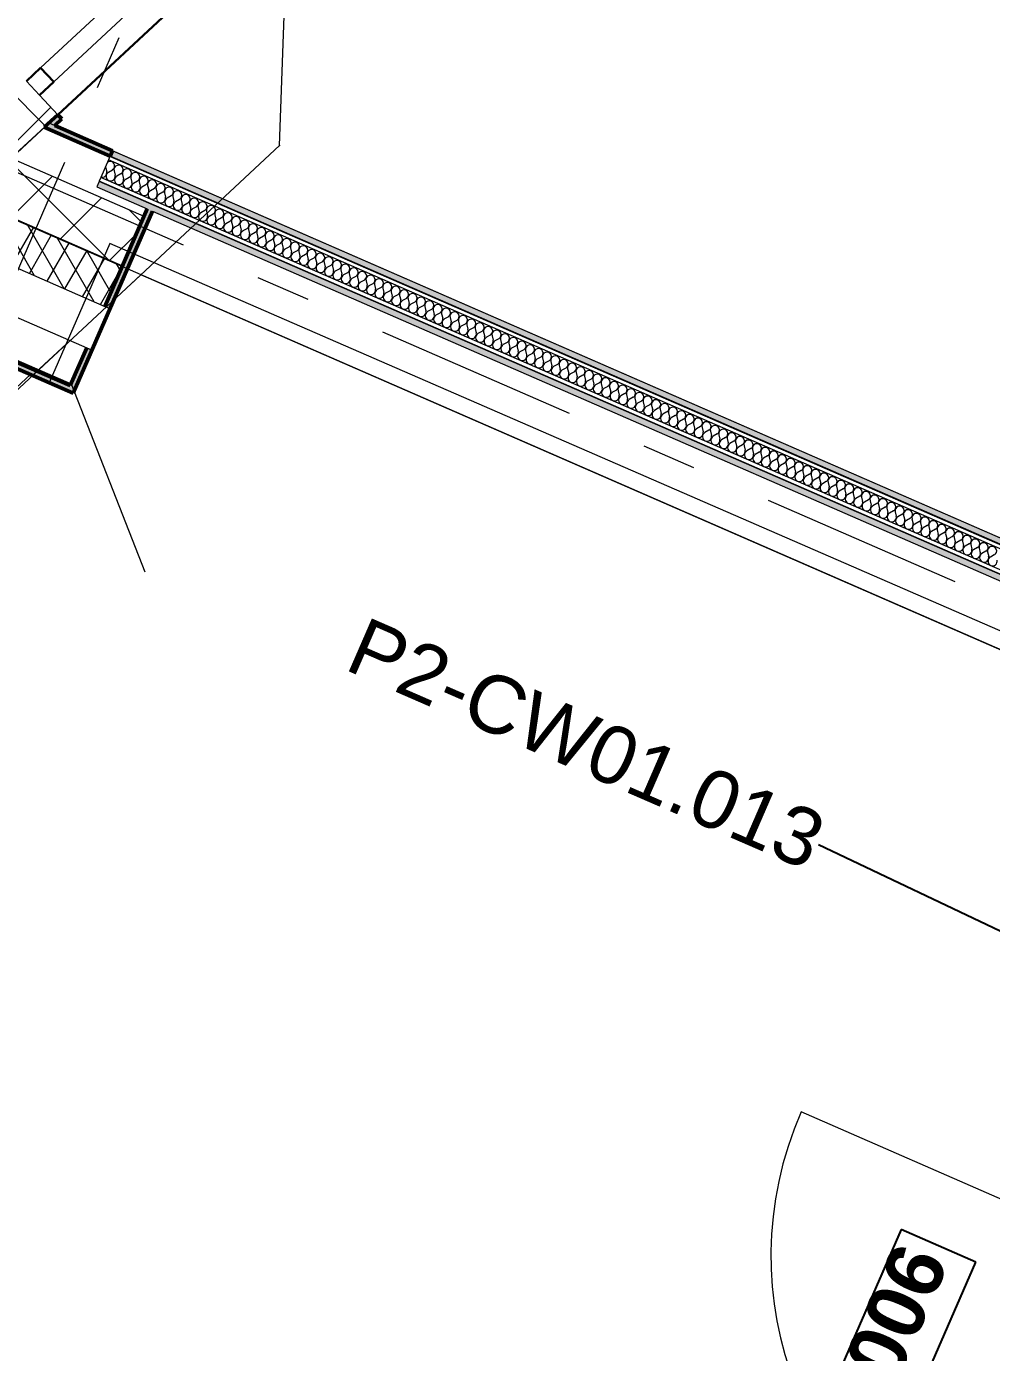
# Model space of a CAD drawing. Header units: millimetres. Extents: x -50172 to 258853, y -59787 to 25069.
# Drawn here: x 796 to 3303, y -3110 to 333 of the extents above; entities that cross this region are included whole.
import ezdxf
from ezdxf.enums import TextEntityAlignment as Align

# ---------------------------------------------------------------- set-up
doc = ezdxf.new("R2010")
doc.units = ezdxf.units.MM
doc.header["$MEASUREMENT"] = 0
doc.linetypes.add('Double Dashed', pattern=[1093.611073, 529.166651, -211.666656, 141.111112, -211.666656])
for name, color, linetype, lineweight in [('0_Pen_No__1', 7, 'Continuous', 13), ('A-20-M_Floor_Slab_Pen_No__89', 8, 'Continuous', 20), ('A-25-M_Curtain_Wall_Pen_No__85', 8, 'Continuous', 20), ('A-25-M_Wall_Ext_Existing_HUB_Pen_No__1', 7, 'Continuous', 13), ('A-25-M_Wall_Int_Pen_No__1', 7, 'Continuous', 13), ('ArchiCAD Windows_Pen_No__1', 7, 'Continuous', 13), ('ArchiCAD Windows_Pen_No__83', 8, 'Continuous', 20), ('New_A-20-M_Floor_Slab_Pen_No__89', 8, 'Continuous', 20), ('New_ArchiCAD Door Markers_Pen_No__1', 7, 'Continuous', 13), ('New_ArchiCAD Door Markers_Pen_No__5', 7, 'Continuous', 25), ('New_ArchiCAD Doors_Pen_No__1', 7, 'Continuous', 13), ('New_ArchiCAD Zone Stamps_Pen_No__9', 7, 'Continuous', 13)]:
    doc.layers.add(name, color=color, linetype=linetype, lineweight=lineweight)
for name, color, linetype in [('A-15-MG_Structural_Grid', 7, 'Continuous'), ('A-20-M_Floor_Slab', 7, 'Continuous'), ('A-25-M_Wall_Ext_Existing_HUB', 7, 'Continuous'), ('A-25-M_Wall_Int', 7, 'Continuous'), ('ArchiCAD Windows', 7, 'Continuous'), ('New_A-05-M_Gross_Int_Circulation', 7, 'Continuous'), ('New_A-15-MG_Structural_Grid_Phase_2', 7, 'Continuous'), ('New_A-20-M_Floor_Slab', 7, 'Continuous'), ('New_A-25-M_Wall_Int', 7, 'Continuous'), ('New_A-35-M_FFE-Zone', 7, 'Continuous'), ('New_ArchiCAD Door Markers', 7, 'Continuous'), ('New_ArchiCAD Doors', 7, 'Continuous')]:
    doc.layers.add(name, color=color, linetype=linetype)
for name, color, linetype, lineweight, true_color in [('A-15-MG_Structural_Grid_Pen_No__163', 7, 'Continuous', 0, 0x750077), ('A-25-M_Curtain_Wall_Pen_No__46', 7, 'Continuous', 35, 0x444444), ('A-25-M_Wall_Ext_Existing_HUB_Pen_No__107', 7, 'Continuous', 15, 0xa6a6a6), ('A-25-M_Wall_Int_Pen_No__107', 7, 'Continuous', 15, 0xa6a6a6), ('A-25-M_Wall_Int_Pen_No__27', 7, 'Continuous', 50, 0x2a2a2a), ('ArchiCAD Windows_Pen_No__23', 7, 'Continuous', 30, 0x2a2a2a), ('ArchiCAD Windows_Pen_No__43', 7, 'Continuous', 30, 0x444444), ('New_A-05-M_Gross_Int_Circulation_Pen_No__74', 7, 'Continuous', 20, 0x606060), ('New_A-15-MG_Structural_Grid_Phase_2_Pen_No__222', 7, 'Continuous', 13, 0x65af33), ('New_A-35-M_FFE-Zone_Pen_No__74', 7, 'Continuous', 20, 0x606060), ('New_ArchiCAD Doors_Pen_No__43', 7, 'Continuous', 30, 0x444444), ('New_ArchiCAD Doors_Pen_No__63', 7, 'Continuous', 20, 0x606060)]:
    doc.layers.add(name, color=color, linetype=linetype, lineweight=lineweight, true_color=true_color)
doc.styles.add('GENERATED_STYLE_1', font='')
doc.styles.add('GENERATED_STYLE_2', font='')
doc.styles.add('GENERATED_STYLE_3', font='')
doc.styles.add('GENERATED_STYLE_4', font='')
doc.styles.get('GENERATED_STYLE_1').set_extended_font_data('Arial', bold=True)
doc.styles.get('GENERATED_STYLE_2').set_extended_font_data('Swis721 BT', bold=True)
doc.styles.get('GENERATED_STYLE_3').set_extended_font_data('Arial')
doc.styles.get('GENERATED_STYLE_4').set_extended_font_data('Swis721 BT')
doc.dimstyles.new('GENERATED_STYLE__1', dxfattribs={"dimtxt": 0.18, "dimasz": 273.6, "dimexe": 0.18, "dimexo": 0.0625, "dimgap": 0.09, "dimtad": 0, "dimtih": 1, "dimtoh": 1, "dimdec": 4, "dimzin": 0, "dimdsep": 46, "dimcen": 0.09, "dimadec": 0, "dimazin": 0, "dimtfac": 1, "dimtdec": 4, "dimtmove": 0, "dimatfit": 3, "dimldrblk": 'ARROWHEAD_5', "dimfxl": 1, "dimtolj": 1, "dimtzin": 0, "dimarcsym": 0})
pattern_1 = [(45, (0, 0), (-91.924, 91.924), []), (135, (0, 0), (91.924, 91.924), [])]

# ---------------------------------------------------------------- blocks, each defined once
blk = doc.blocks.new('Slab_1_1', base_point=(641.9, -115.4))
at = {"layer": 'A-20-M_Floor_Slab_Pen_No__89', "linetype": 'Continuous', "flags": 128}
blk.add_lwpolyline([(641.9, -115.4), (7790.9, 6537.3), (7705.8, 6629.2), (10938, 9637), (15227.2, 7766.9), (19349.1, 17219.8), (33140, 11206.2), (28688.3, 997.1), (49221.6, -7956.5), (46447.7, -14317.9), (43562.2, -13059.7), (41447.8, -17908.8)], close=True, dxfattribs=at)
blk = doc.blocks.new('Standard grid marker_3')
at = {"layer": 'A-15-MG_Structural_Grid_Pen_No__163', "linetype": 'Double Dashed'}
blk.add_line((1000, 0), (74254.8, 0), dxfattribs=at)
at = {"layer": 'A-15-MG_Structural_Grid_Pen_No__163', "style": 'GENERATED_STYLE_4'}
for tag, p in [('AC_MarkerText_1_0', (-500, 43.4)), ('AC_MarkerText_1_1', (75754.8, 43.4))]:
    blk.add_attdef(tag, text='', height=350, rotation=360, dxfattribs=at).set_placement(p, align=Align.MIDDLE_CENTER)
blk = doc.blocks.new('Fabrication Lab B_INB 1104_52_2', base_point=(-2586.4, -8487.4))
at = {"layer": 'New_A-35-M_FFE-Zone_Pen_No__74', "linetype": 'Continuous'}
for p, q in [((1012.1, -230.8), (854.4, -592.4)), ((4205, -1619.5), (1012.1, -230.8)), ((805.8, -571.1), (-2986.6, -4100.2)), ((854.4, -592.4), (805.8, -571.1))]:
    blk.add_line(p, q, dxfattribs=at)
at = {"layer": 'New_ArchiCAD Zone Stamps_Pen_No__9'}
for tag, height, style, p in [('ROOM_NAME', 250, 'GENERATED_STYLE_1', (-3454.2, -6912.5)), ('zoneNameLine2', 250, 'GENERATED_STYLE_1', (-3642.6, -7344.7)), ('ROOM_NUMBER', 200, 'GENERATED_STYLE_3', (-3831, -7765.4)), ('measuredAreaCode', 200, 'GENERATED_STYLE_3', (-3988.1, -8125.5)), ('DUMMY_649', 200, 'GENERATED_STYLE_3', (-3680.7, -8259.5)), ('DUMMY_650', 200, 'GENERATED_STYLE_3', (-3191.3, -8472.9)), ('DUMMY_651', 133.3, 'GENERATED_STYLE_3', (-2912, -8579.4))]:
    blk.add_attdef(tag, text='', height=height, rotation=336.4404, dxfattribs=dict(at, style=style)).set_placement(p, align=Align.TOP_LEFT)
blk = doc.blocks.new('Hub Circulation-First_INB 1250_53_2', base_point=(6132.5, 2516.9))
at = {"layer": 'New_A-05-M_Gross_Int_Circulation_Pen_No__74', "linetype": 'Continuous'}
for p, q in [((7790.9, 6537.3), (854, 82)), ((854, 82), (6297.4, -2291.6))]:
    blk.add_line(p, q, dxfattribs=at)
at = {"layer": 'New_ArchiCAD Zone Stamps_Pen_No__9'}
for tag, height, style, p in [('ROOM_NAME', 250, 'GENERATED_STYLE_1', (5462.3, 4364.5)), ('zoneNameLine2', 250, 'GENERATED_STYLE_1', (5273.8, 3932.4)), ('ROOM_NUMBER', 200, 'GENERATED_STYLE_3', (5085.4, 3511.7)), ('measuredAreaCode', 200, 'GENERATED_STYLE_3', (4928.4, 3151.6)), ('DUMMY_649', 200, 'GENERATED_STYLE_3', (5235.8, 3017.5)), ('DUMMY_650', 200, 'GENERATED_STYLE_3', (5725.1, 2804.1)), ('DUMMY_651', 133.3, 'GENERATED_STYLE_3', (6004.4, 2697.6))]:
    blk.add_attdef(tag, text='', height=height, rotation=336.4404, dxfattribs=dict(at, style=style)).set_placement(p, align=Align.TOP_LEFT)
blk = doc.blocks.new('Slab_6_2', base_point=(-21326.2, -27554.7))
at = {"layer": 'New_A-20-M_Floor_Slab_Pen_No__89', "linetype": 'Continuous', "flags": 128}
blk.add_lwpolyline([(10989.4, -26693.5), (18941.3, -8457.3), (9986.1, -4552.4), (6045.4, -2834.1), (6178.2, -2529.5), (1092.7, -312), (-3008.3, -4128.2), (-3008.3, -4128.2), (-10733.6, -11317.1), (-11116.4, -10905.7), (-17838.9, -17161.5), (-17127.6, -17925.9), (-21326.2, -27554.7)], dxfattribs=at)
blk = doc.blocks.new('Window 19_5')
at = {"layer": 'ArchiCAD Windows_Pen_No__1', "linetype": 'Continuous'}
blk.add_line((2817.5, 0), (2817.5, -50), dxfattribs=at)
at = {"layer": 'ArchiCAD Windows_Pen_No__23', "linetype": 'Continuous'}
blk.add_line((-2817.5, -119.5), (2817.5, -119.5), dxfattribs=at)
at = {"layer": 'ArchiCAD Windows_Pen_No__43', "linetype": 'Continuous'}
for p, q in [((2767.5, -50), (2767.5, 0)), ((2767.5, 0), (2817.5, 0)), ((2817.5, -50), (2767.5, -50))]:
    blk.add_line(p, q, dxfattribs=at)
at = {"layer": 'ArchiCAD Windows_Pen_No__83', "linetype": 'Continuous'}
for p, q in [((-2767.5, 0), (2767.5, 0)), ((2767.5, -50), (-2767.5, -50))]:
    blk.add_line(p, q, dxfattribs=at)
blk = doc.blocks.new('Wall_220_2', base_point=(-97.6, -155.4))
at = {"layer": 'A-25-M_Wall_Ext_Existing_HUB_Pen_No__107', "linetype": 'Continuous'}
h = blk.add_hatch(dxfattribs=at)
h.set_pattern_fill('Concrete_Block_0002', color=256, style=0, pattern_type=2)
h.set_pattern_definition(pattern_1)
h.paths.add_polyline_path([(781.8, 206), (503.8, -52.7), (755.4, -9.7), (877.2, 103.5), (829.8, 154.4), (795.8, 191)])
at = {"layer": 'A-25-M_Wall_Ext_Existing_HUB_Pen_No__1', "linetype": 'Continuous'}
for p, q in [((795.8, 191), (829.8, 154.4)), ((829.8, 154.4), (877.2, 103.5))]:
    blk.add_line(p, q, dxfattribs=at)
at = {"layer": 'A-25-M_Wall_Ext_Existing_HUB_Pen_No__1', "linetype": 'Continuous', "flags": 128}
blk.add_lwpolyline([(755.4, -9.7), (877.2, 103.5)], dxfattribs=at)
at = {"layer": 'ArchiCAD Windows', "color": 251, "linetype": 'Continuous', "lineweight": 20, "true_color": 0x606060, "xscale": -0.9999999999999997, "zscale": 1000, "rotation": 42.94041497486561}
blk.add_blockref('Window 19_5', (2858.3, 2110.4), dxfattribs=at)
blk = doc.blocks.new('Double Door Asymmetric 19_5')
at = {"layer": 'New_ArchiCAD Doors_Pen_No__1', "linetype": 'Continuous'}
for p, q in [((-755, 0), (-755, -15)), ((755, 0), (755, -15)), ((-755, -15), (-755, -18)), ((-755, -18), (-755, -38)), ((755, -15), (755, -18)), ((755, -18), (755, -38)), ((-755, -38), (-755, -63)), ((-755, -63), (-755, -82)), ((755, -38), (755, -63)), ((755, -63), (755, -82)), ((-755, -82), (-755, -85)), ((-755, -85), (-755, -100)), ((755, -82), (755, -85)), ((755, -85), (755, -100))]:
    blk.add_line(p, q, dxfattribs=at)
at = {"layer": 'New_ArchiCAD Doors_Pen_No__43', "linetype": 'Continuous'}
for p, q in [((-748, 0), (-755, 0)), ((-755, 0), (-755, -100)), ((-682, 0), (-748, 0)), ((-748, 0), (-748, -100)), ((-682, -100), (-682, 0)), ((748, 0), (682, 0)), ((682, 0), (682, -100)), ((748, 0), (755, 0)), ((748, -100), (748, 0)), ((755, 0), (755, -100)), ((-748, -100), (-755, -100)), ((-748, -100), (-682, -100)), ((682, -100), (748, -100)), ((748, -100), (755, -100))]:
    blk.add_line(p, q, dxfattribs=at)
at = {"layer": 'New_ArchiCAD Doors_Pen_No__63', "linetype": 'Continuous'}
for p, q in [((682, 0), (682, 934)), ((-682, 0), (-682, 430))]:
    blk.add_line(p, q, dxfattribs=at)
for centre, radius, start, end in [((682, 0), 934, 90, 180), ((-682, 0), 430, 0, 90)]:
    blk.add_arc(centre, radius, start, end, dxfattribs=at)
blk = doc.blocks.new('Door Stamp 17_30')
at = {"layer": 'New_ArchiCAD Door Markers_Pen_No__5', "linetype": 'Continuous'}
for p, q in [((470.6, -461.8), (-506.5, -461.8)), ((-506.5, -461.8), (-506.5, -673.5)), ((470.6, -461.8), (-506.5, -461.8)), ((470.6, -673.5), (470.6, -461.8)), ((-506.5, -673.5), (470.6, -673.5))]:
    blk.add_line(p, q, dxfattribs=at)
at = {"layer": 'New_ArchiCAD Door Markers_Pen_No__1', "style": 'GENERATED_STYLE_2'}
blk.add_attdef('AC_WIDO_ID', text='', height=150, rotation=180, dxfattribs=at).set_placement((411.8, -417.2), align=Align.BOTTOM_LEFT)
blk = doc.blocks.new('Wall_259_2', base_point=(4343.9, -1551))
at = {"layer": 'New_ArchiCAD Door Markers'}
ref = blk.add_blockref('Door Stamp 17_30', (3483.4, -3524.5), dxfattribs=dict(at, rotation=246.4404115839987))
ref.add_attrib('AC_WIDO_ID', 'ID01.006', dxfattribs={"layer": 'New_ArchiCAD Door Markers_Pen_No__1', "color": 7, "height": 150, "rotation": 66.4404, "style": 'GENERATED_STYLE_2'}).set_placement((2895.5, -3672.7), align=Align.BOTTOM_LEFT)
at = {"layer": 'New_ArchiCAD Doors', "color": 251, "linetype": 'Continuous', "lineweight": 20, "true_color": 0x606060, "zscale": 1000, "rotation": 66.4404115839987}
blk.add_blockref('Double Door Asymmetric 19_5', (3391.7, -3484.5), dxfattribs=at)
blk = doc.blocks.new('Wall_365_2', base_point=(911.5, -595.4))
at = {"layer": 'A-25-M_Wall_Ext_Existing_HUB_Pen_No__107', "linetype": 'Continuous'}
h = blk.add_hatch(dxfattribs=at)
h.set_pattern_fill('Concrete_Block_0002', color=256, style=0, pattern_type=2)
h.set_pattern_definition(pattern_1)
h.paths.add_polyline_path([(503.8, -52.7), (1045.2, -288.8), (1101.1, -160.5), (755.4, -9.7)])
h = blk.add_hatch(dxfattribs=at)
h.set_pattern_fill('Batt_Insulation_0002', color=256, style=0, pattern_type=2)
h.set_pattern_definition([(60, (0, 0), (-43.3013, 25), []), (120, (0, 0), (43.3013, 25), [])])
h.paths.add_polyline_path([(297, -88), (999.2, -394.2), (1045.2, -288.8), (503.8, -52.7)])
h = blk.add_hatch(dxfattribs=at)
h.set_pattern_fill('613_01__ad_AR_SAND_0002', color=256, style=0, pattern_type=2)
h.set_pattern_definition([(103.99, (0, 0), (-1138, 451.3), [0, -965.2, 0, -1079.5, 0, -1031.88]), (73.99, (0, 0), (-1195.1, 1745.3), [0, -520.7, 0, -869.95, 0, -333.38]), (33.99, (-311.5, -716.2), (785.4, 1814.8), [0, -317.5, 0, -1143, 0, -1492.25]), (23.99, (-311.5, -716.2), (250.3, 1972.8), [0, -158.75, 0, -749.3, 0, -857.25])])
h.paths.add_polyline_path([(-97.6, -155.4), (911.5, -595.4), (952.4, -501.5), (86.7, -123.9)])
at = {"layer": 'A-25-M_Wall_Ext_Existing_HUB_Pen_No__1', "linetype": 'Continuous'}
for p, q in [((503.8, -52.7), (1045.2, -288.8)), ((297, -88), (999.2, -394.2)), ((86.7, -123.9), (952.4, -501.5))]:
    blk.add_line(p, q, dxfattribs=at)
at = {"layer": 'A-25-M_Wall_Ext_Existing_HUB_Pen_No__1', "linetype": 'Continuous', "flags": 128}
for points in [[(1101.1, -160.5), (755.4, -9.7)], [(-97.6, -155.4), (911.5, -595.4)], [(1045.2, -288.8), (1101.1, -160.5)], [(999.2, -394.2), (1045.2, -288.8)], [(911.5, -595.4), (952.4, -501.5)]]:
    blk.add_lwpolyline(points, dxfattribs=at)
blk = doc.blocks.new('*X963')
at = {"layer": 'A-25-M_Wall_Int_Pen_No__107', "linetype": 'Continuous'}
for p, q in [((1001.4, -32.7), (1004.1, -44.3)), ((1018.8, -40.3), (1008.5, -46.2)), ((1023.2, -42.2), (1025.9, -53.8)), ((1040.6, -49.8), (1030.3, -55.7)), ((1045, -51.7), (1047.7, -63.3)), ((1062.5, -59.3), (1052.1, -65.2)), ((1066.8, -61.2), (1069.6, -72.8)), ((1084.3, -68.9), (1073.9, -74.7)), ((1088.7, -70.8), (1091.4, -82.3)), ((1106.1, -78.4), (1095.8, -84.2)), ((1110.5, -80.3), (1113.2, -91.9)), ((1127.9, -87.9), (1117.6, -93.8)), ((1132.3, -89.8), (1135, -101.4)), ((1149.8, -97.4), (1139.4, -103.3)), ((1154.1, -99.3), (1156.9, -110.9)), ((1171.6, -106.9), (1161.2, -112.8)), ((1176, -108.8), (1178.7, -120.4)), ((1193.4, -116.4), (1183.1, -122.3)), ((1197.8, -118.3), (1200.5, -129.9)), ((1215.2, -126), (1204.9, -131.8)), ((1219.6, -127.9), (1222.3, -139.4)), ((1237.1, -135.5), (1226.7, -141.3)), ((1241.4, -137.4), (1244.2, -149)), ((1258.9, -145), (1248.5, -150.9)), ((1263.3, -146.9), (1266, -158.5)), ((1280.7, -154.5), (1270.4, -160.4)), ((1285.1, -156.4), (1287.8, -168)), ((1302.5, -164), (1292.2, -169.9)), ((1306.9, -165.9), (1309.6, -177.5)), ((1324.4, -173.5), (1314, -179.4)), ((1328.7, -175.4), (1331.5, -187)), ((1346.2, -183.1), (1335.8, -188.9)), ((1350.6, -185), (1353.3, -196.5)), ((1368, -192.6), (1357.7, -198.4)), ((1372.4, -194.5), (1375.1, -206.1)), ((1389.8, -202.1), (1379.5, -208)), ((1394.2, -204), (1396.9, -215.6)), ((1411.7, -211.6), (1401.3, -217.5)), ((1416, -213.5), (1418.8, -225.1)), ((1433.5, -221.1), (1423.1, -227)), ((1437.9, -223), (1440.6, -234.6)), ((1455.3, -230.6), (1445, -236.5)), ((1459.7, -232.5), (1462.4, -244.1)), ((1477.1, -240.2), (1466.8, -246)), ((1481.5, -242.1), (1484.2, -253.6)), ((1499, -249.7), (1488.6, -255.5)), ((1503.3, -251.6), (1506.1, -263.2)), ((1520.8, -259.2), (1510.4, -265.1)), ((1525.2, -261.1), (1527.9, -272.7)), ((1542.6, -268.7), (1532.3, -274.6)), ((1547, -270.6), (1549.7, -282.2)), ((1564.4, -278.2), (1554.1, -284.1)), ((1568.8, -280.1), (1571.5, -291.7)), ((1586.3, -287.7), (1575.9, -293.6)), ((1590.6, -289.6), (1593.4, -301.2)), ((1608.1, -297.3), (1597.7, -303.1)), ((1612.5, -299.2), (1615.2, -310.7)), ((1629.9, -306.8), (1619.6, -312.6)), ((1634.3, -308.7), (1637, -320.3)), ((1651.7, -316.3), (1641.4, -322.2)), ((1656.1, -318.2), (1658.8, -329.8)), ((1673.6, -325.8), (1663.2, -331.7)), ((1677.9, -327.7), (1680.7, -339.3)), ((1695.4, -335.3), (1685, -341.2)), ((1699.7, -337.2), (1702.5, -348.8)), ((1717.2, -344.8), (1706.9, -350.7)), ((1721.6, -346.7), (1724.3, -358.3)), ((1739, -354.4), (1728.7, -360.2)), ((1743.4, -356.3), (1746.1, -367.8)), ((1760.9, -363.9), (1750.5, -369.7)), ((1765.2, -365.8), (1768, -377.4)), ((1782.7, -373.4), (1772.3, -379.3)), ((1787, -375.3), (1789.8, -386.9)), ((1804.5, -382.9), (1794.2, -388.8)), ((1808.9, -384.8), (1811.6, -396.4)), ((1826.3, -392.4), (1816, -398.3)), ((1830.7, -394.3), (1833.4, -405.9)), ((1848.2, -401.9), (1837.8, -407.8)), ((1852.5, -403.8), (1855.3, -415.4)), ((1870, -411.5), (1859.6, -417.3)), ((1874.3, -413.4), (1877.1, -424.9)), ((1891.8, -421), (1881.5, -426.8)), ((1896.2, -422.9), (1898.9, -434.5)), ((1913.6, -430.5), (1903.3, -436.4)), ((1918, -432.4), (1920.7, -444)), ((1935.5, -440), (1925.1, -445.9)), ((1939.8, -441.9), (1942.6, -453.5)), ((1957.3, -449.5), (1946.9, -455.4)), ((1961.6, -451.4), (1964.4, -463)), ((1979.1, -459), (1968.8, -464.9)), ((1983.5, -460.9), (1986.2, -472.5)), ((2000.9, -468.6), (1990.6, -474.4)), ((2005.3, -470.5), (2008, -482)), ((2022.8, -478.1), (2012.4, -483.9)), ((2027.1, -480), (2029.9, -491.6)), ((2044.6, -487.6), (2034.2, -493.5)), ((2048.9, -489.5), (2051.7, -501.1)), ((2066.4, -497.1), (2056.1, -503)), ((2070.8, -499), (2073.5, -510.6)), ((2088.2, -506.6), (2077.9, -512.5)), ((2092.6, -508.5), (2095.3, -520.1)), ((2110.1, -516.1), (2099.7, -522)), ((2114.4, -518), (2117.2, -529.6)), ((2131.9, -525.7), (2121.5, -531.5)), ((2136.2, -527.6), (2139, -539.1)), ((2153.7, -535.2), (2143.4, -541)), ((2158.1, -537.1), (2160.8, -548.7)), ((2175.5, -544.7), (2165.2, -550.6)), ((2179.9, -546.6), (2182.6, -558.2)), ((2197.4, -554.2), (2187, -560.1)), ((2201.7, -556.1), (2204.5, -567.7)), ((2219.2, -563.7), (2208.8, -569.6)), ((2223.5, -565.6), (2226.3, -577.2)), ((2241, -573.2), (2230.7, -579.1)), ((2245.4, -575.1), (2248.1, -586.7)), ((2262.8, -582.8), (2252.5, -588.6)), ((2267.2, -584.7), (2269.9, -596.2)), ((2284.7, -592.3), (2274.3, -598.1)), ((2289, -594.2), (2291.8, -605.8)), ((2306.5, -601.8), (2296.1, -607.7)), ((2310.8, -603.7), (2313.6, -615.3)), ((2328.3, -611.3), (2318, -617.2)), ((2332.7, -613.2), (2335.4, -624.8)), ((2350.1, -620.8), (2339.8, -626.7)), ((2354.5, -622.7), (2357.2, -634.3)), ((2372, -630.3), (2361.6, -636.2)), ((2376.3, -632.2), (2379.1, -643.8)), ((2393.8, -639.9), (2383.4, -645.7)), ((2398.1, -641.8), (2400.9, -653.3)), ((2415.6, -649.4), (2405.3, -655.2)), ((2420, -651.3), (2422.7, -662.9)), ((2437.4, -658.9), (2427.1, -664.8)), ((2441.8, -660.8), (2444.5, -672.4)), ((2459.3, -668.4), (2448.9, -674.3)), ((2463.6, -670.3), (2466.4, -681.9)), ((2481.1, -677.9), (2470.7, -683.8)), ((2485.4, -679.8), (2488.2, -691.4)), ((2502.9, -687.4), (2492.6, -693.3)), ((2507.3, -689.3), (2510, -700.9)), ((2524.7, -697), (2514.4, -702.8)), ((2529.1, -698.9), (2531.8, -710.4)), ((2546.6, -706.5), (2536.2, -712.3)), ((2550.9, -708.4), (2553.7, -720)), ((2568.4, -716), (2558, -721.9)), ((2572.7, -717.9), (2575.5, -729.5)), ((2590.2, -725.5), (2579.9, -731.4)), ((2594.6, -727.4), (2597.3, -739)), ((2612, -735), (2601.7, -740.9)), ((2616.4, -736.9), (2619.1, -748.5)), ((2633.9, -744.5), (2623.5, -750.4)), ((2638.2, -746.4), (2641, -758)), ((2655.7, -754.1), (2645.3, -759.9)), ((2660, -756), (2662.8, -767.5)), ((2677.5, -763.6), (2667.2, -769.5)), ((2681.9, -765.5), (2684.6, -777.1)), ((2699.3, -773.1), (2689, -779)), ((2703.7, -775), (2706.4, -786.6)), ((2721.2, -782.6), (2710.8, -788.5)), ((2725.5, -784.5), (2728.3, -796.1)), ((2743, -792.1), (2732.6, -798)), ((2747.3, -794), (2750.1, -805.6)), ((2764.8, -801.6), (2754.4, -807.5)), ((2769.2, -803.5), (2771.9, -815.1)), ((2786.6, -811.2), (2776.3, -817)), ((2791, -813.1), (2793.7, -824.6)), ((2808.5, -820.7), (2798.1, -826.6)), ((2812.8, -822.6), (2815.6, -834.2)), ((2830.3, -830.2), (2819.9, -836.1)), ((2834.6, -832.1), (2837.4, -843.7)), ((2852.1, -839.7), (2841.7, -845.6)), ((2856.5, -841.6), (2859.2, -853.2)), ((2873.9, -849.2), (2863.6, -855.1)), ((2878.3, -851.1), (2881, -862.7)), ((2895.8, -858.7), (2885.4, -864.6)), ((2900.1, -860.6), (2902.9, -872.2)), ((2917.6, -868.3), (2907.2, -874.1)), ((2921.9, -870.2), (2924.7, -881.7)), ((2939.4, -877.8), (2929, -883.7)), ((2943.8, -879.7), (2946.5, -891.3)), ((2961.2, -887.3), (2950.9, -893.2)), ((2965.6, -889.2), (2968.3, -900.8)), ((2983.1, -896.8), (2972.7, -902.7)), ((2987.4, -898.7), (2990.2, -910.3)), ((3004.9, -906.3), (2994.5, -912.2)), ((3009.2, -908.2), (3012, -919.8)), ((3026.7, -915.8), (3016.3, -921.7)), ((3031.1, -917.7), (3033.8, -929.3)), ((3048.5, -925.4), (3038.2, -931.2)), ((3052.9, -927.3), (3055.6, -938.8)), ((3070.4, -934.9), (3060, -940.8)), ((3074.7, -936.8), (3077.5, -948.4)), ((3092.2, -944.4), (3081.8, -950.3)), ((3096.5, -946.3), (3099.3, -957.9)), ((3114, -953.9), (3103.6, -959.8)), ((3118.4, -955.8), (3121.1, -967.4)), ((3135.8, -963.4), (3125.5, -969.3)), ((3140.2, -965.3), (3142.9, -976.9)), ((3157.7, -972.9), (3147.3, -978.8)), ((3162, -974.8), (3164.8, -986.4)), ((3179.5, -982.5), (3169.1, -988.3)), ((3183.8, -984.4), (3186.6, -995.9)), ((3201.3, -992), (3190.9, -997.9)), ((3205.7, -993.9), (3208.4, -1005.5)), ((3223.1, -1001.5), (3212.8, -1007.4)), ((3227.5, -1003.4), (3230.2, -1015)), ((3245, -1011), (3234.6, -1016.9)), ((3249.3, -1012.9), (3252.1, -1024.5)), ((3266.8, -1020.5), (3256.4, -1026.4)), ((3271.1, -1022.4), (3273.9, -1034)), ((3288.6, -1030), (3278.2, -1035.9)), ((3293, -1031.9), (3295.7, -1043.5)), ((3310.4, -1039.6), (3300.1, -1045.4))]:
    blk.add_line(p, q, dxfattribs=at)
for centre, start, end in [((1012.9, -29.9), 186.2175, 193.3103), ((1012.9, -29.9), 299.5705, 126.6634), ((1034.8, -39.5), 299.5705, 193.3103), ((992.5, -47), 254.0277, 13.3103), ((1014.3, -56.5), 119.5705, 246.4404), ((1014.3, -56.5), 246.4404, 13.3103), ((1036.2, -66), 119.5705, 246.4404), ((1036.2, -66), 246.4404, 13.3103), ((1056.6, -49), 299.5705, 193.3103), ((1058, -75.6), 119.5705, 246.4404), ((1078.4, -58.5), 299.5705, 193.3103), ((1100.2, -68), 299.5705, 193.3103), ((1122.1, -77.5), 299.5705, 193.3103), ((1058, -75.6), 246.4404, 13.3103), ((1079.8, -85.1), 119.5705, 246.4404), ((1079.8, -85.1), 246.4404, 13.3103), ((1101.6, -94.6), 119.5705, 246.4404), ((1101.6, -94.6), 246.4404, 13.3103), ((1123.5, -104.1), 119.5705, 246.4404), ((1123.5, -104.1), 246.4404, 13.3103), ((1143.9, -87.1), 299.5705, 193.3103), ((1145.3, -113.6), 119.5705, 246.4404), ((1165.7, -96.6), 299.5705, 193.3103), ((1187.5, -106.1), 299.5705, 193.3103), ((1145.3, -113.6), 246.4404, 13.3103), ((1167.1, -123.2), 119.5705, 246.4404), ((1167.1, -123.2), 246.4404, 13.3103), ((1188.9, -132.7), 119.5705, 246.4404), ((1188.9, -132.7), 246.4404, 13.3103), ((1209.4, -115.6), 299.5705, 193.3103), ((1210.8, -142.2), 119.5705, 246.4404), ((1231.2, -125.1), 299.5705, 193.3103), ((1253, -134.6), 299.5705, 193.3103), ((1274.8, -144.2), 299.5705, 193.3103), ((1210.8, -142.2), 246.4404, 13.3103), ((1232.6, -151.7), 119.5705, 246.4404), ((1232.6, -151.7), 246.4404, 13.3103), ((1254.4, -161.2), 119.5705, 246.4404), ((1254.4, -161.2), 246.4404, 13.3103), ((1276.2, -170.7), 119.5705, 246.4404), ((1276.2, -170.7), 246.4404, 13.3103), ((1296.7, -153.7), 299.5705, 193.3103), ((1298.1, -180.3), 119.5705, 246.4404), ((1318.5, -163.2), 299.5705, 193.3103), ((1340.3, -172.7), 299.5705, 193.3103), ((1362.1, -182.2), 299.5705, 193.3103), ((1298.1, -180.3), 246.4404, 13.3103), ((1319.9, -189.8), 119.5705, 246.4404), ((1319.9, -189.8), 246.4404, 13.3103), ((1341.7, -199.3), 119.5705, 246.4404), ((1341.7, -199.3), 246.4404, 13.3103), ((1363.5, -208.8), 119.5705, 246.4404), ((1363.5, -208.8), 246.4404, 13.3103), ((1384, -191.7), 299.5705, 193.3103), ((1405.8, -201.3), 299.5705, 193.3103), ((1427.6, -210.8), 299.5705, 193.3103), ((1385.4, -218.3), 119.5705, 246.4404), ((1385.4, -218.3), 246.4404, 13.3103), ((1407.2, -227.8), 119.5705, 246.4404), ((1407.2, -227.8), 246.4404, 13.3103), ((1429, -237.4), 119.5705, 246.4404), ((1429, -237.4), 246.4404, 13.3103), ((1449.4, -220.3), 299.5705, 193.3103), ((1450.8, -246.9), 119.5705, 246.4404), ((1471.3, -229.8), 299.5705, 193.3103), ((1493.1, -239.3), 299.5705, 193.3103), ((1514.9, -248.8), 299.5705, 193.3103), ((1450.8, -246.9), 246.4404, 13.3103), ((1472.7, -256.4), 119.5705, 246.4404), ((1472.7, -256.4), 246.4404, 13.3103), ((1494.5, -265.9), 119.5705, 246.4404), ((1494.5, -265.9), 246.4404, 13.3103), ((1516.3, -275.4), 119.5705, 246.4404), ((1516.3, -275.4), 246.4404, 13.3103), ((1536.7, -258.4), 299.5705, 193.3103), ((1538.1, -284.9), 119.5705, 246.4404), ((1558.6, -267.9), 299.5705, 193.3103), ((1580.4, -277.4), 299.5705, 193.3103), ((1602.2, -286.9), 299.5705, 193.3103), ((1538.1, -284.9), 246.4404, 13.3103), ((1560, -294.5), 119.5705, 246.4404), ((1560, -294.5), 246.4404, 13.3103), ((1581.8, -304), 119.5705, 246.4404), ((1581.8, -304), 246.4404, 13.3103), ((1603.6, -313.5), 119.5705, 246.4404), ((1624, -296.4), 299.5705, 193.3103), ((1645.9, -305.9), 299.5705, 193.3103), ((1667.7, -315.5), 299.5705, 193.3103), ((1603.6, -313.5), 246.4404, 13.3103), ((1625.4, -323), 119.5705, 246.4404), ((1625.4, -323), 246.4404, 13.3103), ((1647.3, -332.5), 119.5705, 246.4404), ((1647.3, -332.5), 246.4404, 13.3103), ((1669.1, -342), 119.5705, 246.4404), ((1669.1, -342), 246.4404, 13.3103), ((1689.5, -325), 299.5705, 193.3103), ((1690.9, -351.6), 119.5705, 246.4404), ((1711.3, -334.5), 299.5705, 193.3103), ((1733.2, -344), 299.5705, 193.3103), ((1755, -353.5), 299.5705, 193.3103), ((1690.9, -351.6), 246.4404, 13.3103), ((1712.7, -361.1), 119.5705, 246.4404), ((1712.7, -361.1), 246.4404, 13.3103), ((1734.6, -370.6), 119.5705, 246.4404), ((1734.6, -370.6), 246.4404, 13.3103), ((1756.4, -380.1), 119.5705, 246.4404), ((1756.4, -380.1), 246.4404, 13.3103), ((1776.8, -363), 299.5705, 193.3103), ((1798.6, -372.6), 299.5705, 193.3103), ((1820.5, -382.1), 299.5705, 193.3103), ((1778.2, -389.6), 119.5705, 246.4404), ((1778.2, -389.6), 246.4404, 13.3103), ((1800, -399.1), 119.5705, 246.4404), ((1800, -399.1), 246.4404, 13.3103), ((1821.9, -408.7), 119.5705, 246.4404), ((1821.9, -408.7), 246.4404, 13.3103), ((1842.3, -391.6), 299.5705, 193.3103), ((1843.7, -418.2), 119.5705, 246.4404), ((1864.1, -401.1), 299.5705, 193.3103), ((1885.9, -410.6), 299.5705, 193.3103), ((1907.8, -420.1), 299.5705, 193.3103), ((1843.7, -418.2), 246.4404, 13.3103), ((1865.5, -427.7), 119.5705, 246.4404), ((1865.5, -427.7), 246.4404, 13.3103), ((1887.3, -437.2), 119.5705, 246.4404), ((1887.3, -437.2), 246.4404, 13.3103), ((1909.2, -446.7), 119.5705, 246.4404), ((1909.2, -446.7), 246.4404, 13.3103), ((1929.6, -429.7), 299.5705, 193.3103), ((1931, -456.2), 119.5705, 246.4404), ((1951.4, -439.2), 299.5705, 193.3103), ((1973.2, -448.7), 299.5705, 193.3103), ((1995.1, -458.2), 299.5705, 193.3103), ((1931, -456.2), 246.4404, 13.3103), ((1952.8, -465.8), 119.5705, 246.4404), ((1952.8, -465.8), 246.4404, 13.3103), ((1974.6, -475.3), 119.5705, 246.4404), ((1974.6, -475.3), 246.4404, 13.3103), ((1996.5, -484.8), 119.5705, 246.4404), ((2016.9, -467.7), 299.5705, 193.3103), ((2038.7, -477.2), 299.5705, 193.3103), ((2060.5, -486.8), 299.5705, 193.3103), ((1996.5, -484.8), 246.4404, 13.3103), ((2018.3, -494.3), 119.5705, 246.4404), ((2018.3, -494.3), 246.4404, 13.3103), ((2040.1, -503.8), 119.5705, 246.4404), ((2040.1, -503.8), 246.4404, 13.3103), ((2061.9, -513.3), 119.5705, 246.4404), ((2061.9, -513.3), 246.4404, 13.3103), ((2082.4, -496.3), 299.5705, 193.3103), ((2083.8, -522.9), 119.5705, 246.4404), ((2104.2, -505.8), 299.5705, 193.3103), ((2126, -515.3), 299.5705, 193.3103), ((2147.8, -524.8), 299.5705, 193.3103), ((2083.8, -522.9), 246.4404, 13.3103), ((2105.6, -532.4), 119.5705, 246.4404), ((2105.6, -532.4), 246.4404, 13.3103), ((2127.4, -541.9), 119.5705, 246.4404), ((2127.4, -541.9), 246.4404, 13.3103), ((2149.2, -551.4), 119.5705, 246.4404), ((2149.2, -551.4), 246.4404, 13.3103), ((2169.7, -534.3), 299.5705, 193.3103), ((2171.1, -560.9), 119.5705, 246.4404), ((2191.5, -543.9), 299.5705, 193.3103), ((2213.3, -553.4), 299.5705, 193.3103), ((2171.1, -560.9), 246.4404, 13.3103), ((2192.9, -570.4), 119.5705, 246.4404), ((2192.9, -570.4), 246.4404, 13.3103), ((2214.7, -580), 119.5705, 246.4404), ((2214.7, -580), 246.4404, 13.3103), ((2235.1, -562.9), 299.5705, 193.3103), ((2236.5, -589.5), 119.5705, 246.4404), ((2257, -572.4), 299.5705, 193.3103), ((2278.8, -581.9), 299.5705, 193.3103), ((2300.6, -591.4), 299.5705, 193.3103), ((2236.5, -589.5), 246.4404, 13.3103), ((2258.4, -599), 119.5705, 246.4404), ((2258.4, -599), 246.4404, 13.3103), ((2280.2, -608.5), 119.5705, 246.4404), ((2280.2, -608.5), 246.4404, 13.3103), ((2302, -618), 119.5705, 246.4404), ((2302, -618), 246.4404, 13.3103), ((2322.4, -601), 299.5705, 193.3103), ((2323.8, -627.5), 119.5705, 246.4404), ((2344.3, -610.5), 299.5705, 193.3103), ((2366.1, -620), 299.5705, 193.3103), ((2387.9, -629.5), 299.5705, 193.3103), ((2323.8, -627.5), 246.4404, 13.3103), ((2345.7, -637.1), 119.5705, 246.4404), ((2345.7, -637.1), 246.4404, 13.3103), ((2367.5, -646.6), 119.5705, 246.4404), ((2367.5, -646.6), 246.4404, 13.3103), ((2389.3, -656.1), 119.5705, 246.4404), ((2389.3, -656.1), 246.4404, 13.3103), ((2409.7, -639), 299.5705, 193.3103), ((2431.6, -648.5), 299.5705, 193.3103), ((2453.4, -658.1), 299.5705, 193.3103), ((2411.1, -665.6), 119.5705, 246.4404), ((2411.1, -665.6), 246.4404, 13.3103), ((2433, -675.1), 119.5705, 246.4404), ((2433, -675.1), 246.4404, 13.3103), ((2454.8, -684.6), 119.5705, 246.4404), ((2454.8, -684.6), 246.4404, 13.3103), ((2475.2, -667.6), 299.5705, 193.3103), ((2476.6, -694.2), 119.5705, 246.4404), ((2497, -677.1), 299.5705, 193.3103), ((2518.9, -686.6), 299.5705, 193.3103), ((2540.7, -696.1), 299.5705, 193.3103), ((2476.6, -694.2), 246.4404, 13.3103), ((2498.4, -703.7), 119.5705, 246.4404), ((2498.4, -703.7), 246.4404, 13.3103), ((2520.3, -713.2), 119.5705, 246.4404), ((2520.3, -713.2), 246.4404, 13.3103), ((2542.1, -722.7), 119.5705, 246.4404), ((2542.1, -722.7), 246.4404, 13.3103), ((2562.5, -705.6), 299.5705, 193.3103), ((2563.9, -732.2), 119.5705, 246.4404), ((2584.3, -715.2), 299.5705, 193.3103), ((2606.2, -724.7), 299.5705, 193.3103), ((2628, -734.2), 299.5705, 193.3103), ((2563.9, -732.2), 246.4404, 13.3103), ((2585.7, -741.7), 119.5705, 246.4404), ((2585.7, -741.7), 246.4404, 13.3103), ((2607.6, -751.3), 119.5705, 246.4404), ((2607.6, -751.3), 246.4404, 13.3103), ((2629.4, -760.8), 119.5705, 246.4404), ((2649.8, -743.7), 299.5705, 193.3103), ((2671.6, -753.2), 299.5705, 193.3103), ((2693.5, -762.7), 299.5705, 193.3103), ((2629.4, -760.8), 246.4404, 13.3103), ((2651.2, -770.3), 119.5705, 246.4404), ((2651.2, -770.3), 246.4404, 13.3103), ((2673, -779.8), 119.5705, 246.4404), ((2673, -779.8), 246.4404, 13.3103), ((2694.9, -789.3), 119.5705, 246.4404), ((2694.9, -789.3), 246.4404, 13.3103), ((2715.3, -772.3), 299.5705, 193.3103), ((2716.7, -798.8), 119.5705, 246.4404), ((2737.1, -781.8), 299.5705, 193.3103), ((2758.9, -791.3), 299.5705, 193.3103), ((2780.8, -800.8), 299.5705, 193.3103), ((2716.7, -798.8), 246.4404, 13.3103), ((2738.5, -808.4), 119.5705, 246.4404), ((2738.5, -808.4), 246.4404, 13.3103), ((2760.3, -817.9), 119.5705, 246.4404), ((2760.3, -817.9), 246.4404, 13.3103), ((2782.1, -827.4), 119.5705, 246.4404), ((2782.1, -827.4), 246.4404, 13.3103), ((2802.6, -810.3), 299.5705, 193.3103), ((2824.4, -819.8), 299.5705, 193.3103), ((2846.2, -829.4), 299.5705, 193.3103), ((2804, -836.9), 119.5705, 246.4404), ((2804, -836.9), 246.4404, 13.3103), ((2825.8, -846.4), 119.5705, 246.4404), ((2825.8, -846.4), 246.4404, 13.3103), ((2847.6, -855.9), 119.5705, 246.4404), ((2847.6, -855.9), 246.4404, 13.3103), ((2868.1, -838.9), 299.5705, 193.3103), ((2869.4, -865.5), 119.5705, 246.4404), ((2889.9, -848.4), 299.5705, 193.3103), ((2911.7, -857.9), 299.5705, 193.3103), ((2933.5, -867.4), 299.5705, 193.3103), ((2869.4, -865.5), 246.4404, 13.3103), ((2891.3, -875), 119.5705, 246.4404), ((2891.3, -875), 246.4404, 13.3103), ((2913.1, -884.5), 119.5705, 246.4404), ((2913.1, -884.5), 246.4404, 13.3103), ((2934.9, -894), 119.5705, 246.4404), ((2934.9, -894), 246.4404, 13.3103), ((2955.4, -876.9), 299.5705, 193.3103), ((2956.7, -903.5), 119.5705, 246.4404), ((2977.2, -886.5), 299.5705, 193.3103), ((2999, -896), 299.5705, 193.3103), ((3020.8, -905.5), 299.5705, 193.3103), ((2956.7, -903.5), 246.4404, 13.3103), ((2978.6, -913), 119.5705, 246.4404), ((2978.6, -913), 246.4404, 13.3103), ((3000.4, -922.6), 119.5705, 246.4404), ((3000.4, -922.6), 246.4404, 13.3103), ((3022.2, -932.1), 119.5705, 246.4404), ((3022.2, -932.1), 246.4404, 13.3103), ((3042.7, -915), 299.5705, 193.3103), ((3064.5, -924.5), 299.5705, 193.3103), ((3086.3, -934), 299.5705, 193.3103), ((3044, -941.6), 119.5705, 246.4404), ((3044, -941.6), 246.4404, 13.3103), ((3065.9, -951.1), 119.5705, 246.4404), ((3065.9, -951.1), 246.4404, 13.3103), ((3087.7, -960.6), 119.5705, 246.4404), ((3087.7, -960.6), 246.4404, 13.3103), ((3108.1, -943.6), 299.5705, 193.3103), ((3109.5, -970.1), 119.5705, 246.4404), ((3130, -953.1), 299.5705, 193.3103), ((3151.8, -962.6), 299.5705, 193.3103), ((3173.6, -972.1), 299.5705, 193.3103), ((3109.5, -970.1), 246.4404, 13.3103), ((3131.3, -979.7), 119.5705, 246.4404), ((3131.3, -979.7), 246.4404, 13.3103), ((3153.2, -989.2), 119.5705, 246.4404), ((3153.2, -989.2), 246.4404, 13.3103), ((3175, -998.7), 119.5705, 246.4404), ((3175, -998.7), 246.4404, 13.3103), ((3195.4, -981.6), 299.5705, 193.3103), ((3196.8, -1008.2), 119.5705, 246.4404), ((3217.3, -991.1), 299.5705, 193.3103), ((3239.1, -1000.7), 299.5705, 193.3103), ((3260.9, -1010.2), 299.5705, 193.3103), ((3196.8, -1008.2), 246.4404, 13.3103), ((3218.6, -1017.7), 119.5705, 246.4404), ((3218.6, -1017.7), 246.4404, 13.3103), ((3240.5, -1027.2), 119.5705, 246.4404), ((3240.5, -1027.2), 246.4404, 13.3103), ((3262.3, -1036.8), 119.5705, 246.4404), ((3282.7, -1019.7), 299.5705, 193.3103), ((3304.6, -1029.2), 299.5705, 193.3103), ((3262.3, -1036.8), 246.4404, 13.3103), ((3284.1, -1046.3), 119.5705, 246.4404), ((3284.1, -1046.3), 246.4404, 13.3103), ((3305.9, -1055.8), 119.5705, 246.4404), ((3305.9, -1055.8), 246.4404, 13.3103)]:
    blk.add_arc(centre, 11.9, start, end, dxfattribs=at)
blk = doc.blocks.new('Wall_366_2', base_point=(4343.9, -1551))
at = {"layer": 'A-25-M_Wall_Int_Pen_No__107', "linetype": 'Continuous'}
for points in [[(4370.9, -1451.5), (1019.1, 10), (1013.1, -3.7), (4364.9, -1465.3)], [(4258.2, -1497.3), (984.3, -69.7), (978.3, -83.5), (4252.2, -1511.1)]]:
    blk.add_hatch(color=256, dxfattribs=at).paths.add_polyline_path(points)
at = {"layer": 'A-25-M_Wall_Int_Pen_No__107', "linetype": 'Continuous', "lineweight": 0, "true_color": 0x535353}
for points in [[(4362.2, -1464.1), (1013.1, -3.7), (1012.7, -4.6), (4361.8, -1465)], [(4272.4, -1502.4), (984.7, -68.8), (984.3, -69.7), (4271.7, -1503.2), (4272.1, -1503)]]:
    blk.add_hatch(color=251, dxfattribs=at).paths.add_polyline_path(points)
at = {"layer": 'A-25-M_Wall_Int_Pen_No__1', "linetype": 'Continuous'}
for p, q in [((4340.4, -1466.6), (1008.7, -13.8)), ((4344.4, -1457.4), (1012.7, -4.6)), ((4362.2, -1464.1), (1013.1, -3.7)), ((4272.4, -1502.4), (984.7, -68.8)), ((4279.1, -1494.4), (988.7, -59.6)), ((4258.2, -1497.3), (984.3, -69.7))]:
    blk.add_line(p, q, dxfattribs=at)
at = {"layer": 'A-25-M_Wall_Int_Pen_No__1', "linetype": 'Continuous', "flags": 128}
for points in [[(1019.1, 10), (1013.1, -3.7)], [(4384.7, -1457.5), (1019.1, 10)], [(1008.7, -13.8), (988.7, -59.6)], [(1012.7, -4.6), (1008.7, -13.8)], [(1013.1, -3.7), (1012.7, -4.6)], [(984.7, -68.8), (984.3, -69.7)], [(988.7, -59.6), (984.7, -68.8)], [(984.3, -69.7), (978.3, -83.5)], [(978.3, -83.5), (1109.7, -140.8)], [(1123.5, -146.8), (4252.2, -1511.1)]]:
    blk.add_lwpolyline(points, dxfattribs=at)
at = {"layer": 'A-25-M_Wall_Int', "color": 250, "lineweight": 50, "true_color": 0x2a2a2a}
blk.add_blockref('*X963', (0, 0), dxfattribs=at)
blk = doc.blocks.new('Wall_367_2', base_point=(854, 82))
at = {"layer": 'A-25-M_Wall_Int_Pen_No__107', "linetype": 'Continuous'}
blk.add_hatch(color=256, dxfattribs=at).paths.add_polyline_path([(869, 75.5), (887.4, 92.6), (877.2, 103.5), (842, 70.9)])
at = {"layer": 'A-25-M_Wall_Int_Pen_No__27', "linetype": 'Continuous', "flags": 128}
for points in [[(877.2, 103.5), (842, 70.9)], [(887.4, 92.6), (877.2, 103.5)], [(869, 75.5), (887.4, 92.6)]]:
    blk.add_lwpolyline(points, dxfattribs=at)
blk = doc.blocks.new('Wall_368_2', base_point=(1019.1, 10))
at = {"layer": 'A-25-M_Wall_Int_Pen_No__107', "linetype": 'Continuous'}
blk.add_hatch(color=256, dxfattribs=at).paths.add_polyline_path([(1019.1, 10), (869, 75.5), (842, 70.9), (1013.1, -3.7)])
at = {"layer": 'A-25-M_Wall_Int_Pen_No__27', "linetype": 'Continuous', "flags": 128}
for points in [[(842, 70.9), (1013.1, -3.7)], [(1019.1, 10), (869, 75.5)], [(1013.1, -3.7), (1019.1, 10)]]:
    blk.add_lwpolyline(points, dxfattribs=at)
blk = doc.blocks.new('Wall_369_2', base_point=(909.5, -600))
at = {"layer": 'A-25-M_Wall_Int_Pen_No__107', "linetype": 'Continuous'}
for points in [[(1012.9, -400.2), (1123.5, -146.8), (1109.7, -140.8), (999.2, -394.2)], [(952.4, -501.5), (909.5, -600), (917.2, -619.7), (966.2, -507.5)]]:
    blk.add_hatch(color=256, dxfattribs=at).paths.add_polyline_path(points)
at = {"layer": 'A-25-M_Wall_Int_Pen_No__1', "linetype": 'Continuous'}
for p, q in [((1012.9, -400.2), (999.2, -394.2)), ((952.4, -501.5), (966.2, -507.5))]:
    blk.add_line(p, q, dxfattribs=at)
at = {"layer": 'A-25-M_Wall_Int_Pen_No__27', "linetype": 'Continuous', "flags": 128}
for points in [[(917.2, -619.7), (1123.5, -146.8)], [(1109.7, -140.8), (999.2, -394.2)], [(952.4, -501.5), (909.5, -600)]]:
    blk.add_lwpolyline(points, dxfattribs=at)
blk = doc.blocks.new('Wall_371_2', base_point=(778.7, -543))
at = {"layer": 'A-25-M_Wall_Int_Pen_No__107', "linetype": 'Continuous'}
blk.add_hatch(color=256, dxfattribs=at).paths.add_polyline_path([(766.7, -554.1), (917.2, -619.7), (909.5, -600), (763.7, -536.4)])
at = {"layer": 'A-25-M_Wall_Int_Pen_No__27', "linetype": 'Continuous', "flags": 128}
for points in [[(909.5, -600), (763.7, -536.4)], [(766.7, -554.1), (917.2, -619.7)]]:
    blk.add_lwpolyline(points, dxfattribs=at)
blk = doc.blocks.new('Standard grid marker')
at = {"layer": 'A-15-MG_Structural_Grid_Pen_No__163', "linetype": 'Double Dashed'}
blk.add_line((1000, 0), (29726, 0), dxfattribs=at)
at = {"layer": 'A-15-MG_Structural_Grid_Pen_No__163', "style": 'GENERATED_STYLE_4'}
for tag, p in [('AC_MarkerText_1_0', (-500, 41.2)), ('AC_MarkerText_1_1', (31226, 41.2))]:
    blk.add_attdef(tag, text='', height=350, rotation=90, dxfattribs=at).set_placement(p, align=Align.MIDDLE_CENTER)
blk = doc.blocks.new('Standard grid marker_6')
at = {"layer": 'New_A-15-MG_Structural_Grid_Phase_2_Pen_No__222', "linetype": 'Double Dashed'}
for q in [(1307.4, -1335.3), (48997.9, 0)]:
    blk.add_line((2642.7, 0), q, dxfattribs=at)
blk.add_point((2642.7, 0), dxfattribs=at)
at = {"layer": 'New_A-15-MG_Structural_Grid_Phase_2_Pen_No__222', "style": 'GENERATED_STYLE_4'}
blk.add_attdef('AC_MarkerText_1', text='', height=350, rotation=113.5, dxfattribs=at).set_placement((-500, -1294.1), align=Align.MIDDLE_CENTER)
blk = doc.blocks.new('ARROWHEAD_5')
at = {"color": 0, "linetype": 'Continuous', "lineweight": 0}
blk.add_line((0, 0), (-1, 0), dxfattribs=at)
blk.add_solid([(-1, 0.2679), (0, 0), (-1, -0.2679), (-1, 0.2679)], dxfattribs=at)

msp = doc.modelspace()

# ---------------------------------------------------------------- linework, layer by layer
at = {"layer": '0_Pen_No__1', "linetype": 'Continuous'}
msp.add_line((911.5, -595.4), (1103.1, -1083.5), dxfattribs=at)

# ---------------------------------------------------------------- block references
at = {"layer": 'A-15-MG_Structural_Grid', "color": 8, "linetype": 'Continuous', "lineweight": 15, "zscale": 1000}
for name, p, rotation in [('Standard grid marker', (11348.2, 23952.4), 246.440411583993), ('Standard grid marker_3', (-1201.2, 813.7), 336.440411583993)]:
    msp.add_blockref(name, p, dxfattribs=dict(at, rotation=rotation))
at = {"layer": 'A-20-M_Floor_Slab', "color": 8, "linetype": 'Continuous', "lineweight": 20}
msp.add_blockref('Slab_1_1', (641.9, -115.4), dxfattribs=at)
at = {"layer": 'A-25-M_Wall_Ext_Existing_HUB', "color": 250, "lineweight": 50, "true_color": 0x2a2a2a}
for name, p in [('Wall_220_2', (-97.6, -155.4)), ('Wall_365_2', (911.5, -595.4))]:
    msp.add_blockref(name, p, dxfattribs=at)
at = {"layer": 'A-25-M_Wall_Int', "color": 250, "lineweight": 50, "true_color": 0x2a2a2a}
for name, p in [('Wall_367_2', (854, 82)), ('Wall_368_2', (1019.1, 10)), ('Wall_366_2', (4343.9, -1551)), ('Wall_369_2', (909.5, -600)), ('Wall_371_2', (778.7, -543))]:
    msp.add_blockref(name, p, dxfattribs=at)
at = {"layer": 'New_A-05-M_Gross_Int_Circulation', "linetype": 'Continuous'}
msp.add_blockref('Hub Circulation-First_INB 1250_53_2', (6132.5, 2516.9), dxfattribs=at)
at = {"layer": 'New_A-15-MG_Structural_Grid_Phase_2', "color": 8, "linetype": 'Continuous', "lineweight": 15, "zscale": 1000, "rotation": 222.9404146370858}
msp.add_blockref('Standard grid marker_6', (3387.7, 1823.7), dxfattribs=at)
at = {"layer": 'New_A-20-M_Floor_Slab', "color": 8, "linetype": 'Continuous', "lineweight": 20}
msp.add_blockref('Slab_6_2', (-21326.2, -27554.7), dxfattribs=at)
at = {"layer": 'New_A-25-M_Wall_Int', "color": 250, "lineweight": 50, "true_color": 0x2a2a2a}
msp.add_blockref('Wall_259_2', (4343.9, -1551), dxfattribs=at)
at = {"layer": 'New_A-35-M_FFE-Zone', "linetype": 'Continuous'}
msp.add_blockref('Fabrication Lab B_INB 1104_52_2', (-2586.4, -8487.4), dxfattribs=at)

# ---------------------------------------------------------------- texts
at = {"layer": 'A-25-M_Curtain_Wall_Pen_No__46', "linetype": 'Continuous', "insert": (2853.8, -1792.2), "char_height": 150, "attachment_point": 6, "rotation": 336.4942, "style": 'GENERATED_STYLE_4'}
msp.add_mtext('\\A1;{\\fSwis721 BT|b0|i0|c0|p34;P2-CW01.013}', dxfattribs=at)

# ---------------------------------------------------------------- leaders
at = {"layer": 'A-25-M_Curtain_Wall_Pen_No__85', "linetype": 'Continuous', "annotation_type": 0, "has_hookline": 1, "hookline_direction": 1, "text_width": 1535.7, "horizontal_direction": (0.917019, -0.398843, 0)}
msp.add_leader([(3641.3, -1383.9), (3359.9, -2032.6), (2853.9, -1792.2)], dimstyle='GENERATED_STYLE__1', dxfattribs=at)

doc.saveas('drawing.dxf')
